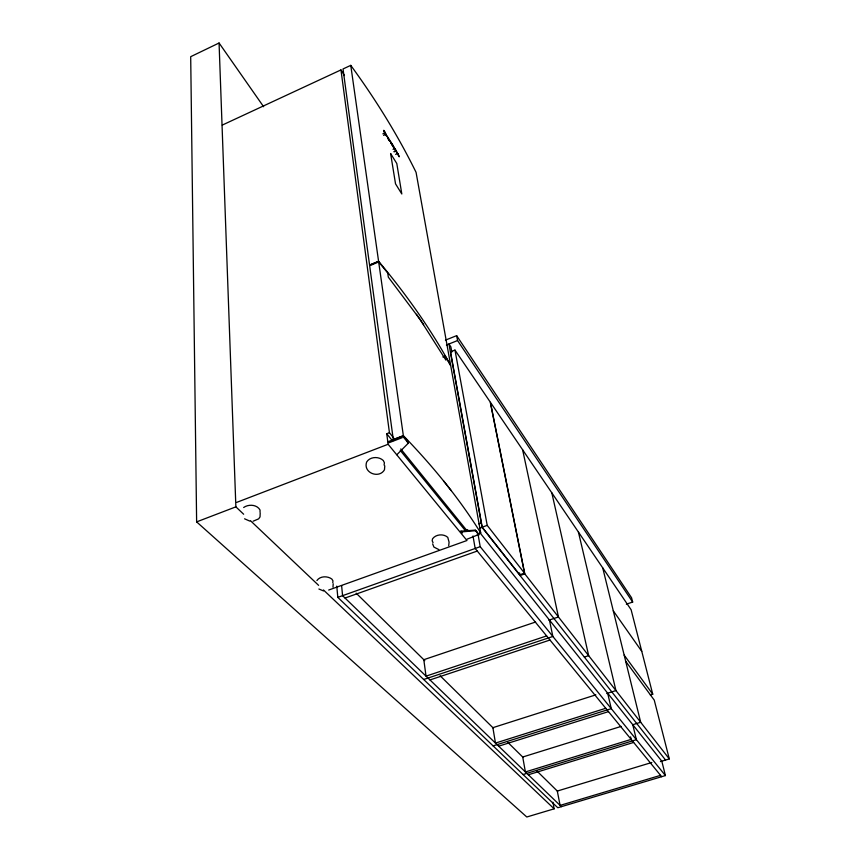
<?xml version="1.0" encoding="UTF-8"?>
<svg xmlns="http://www.w3.org/2000/svg" width="860" height="860" viewBox="0 0 860 860"><rect width="100%" height="100%" fill="white"/><g stroke="black" fill="none" stroke-linecap="round" stroke-linejoin="round"><path stroke-width="1.29" d="M260.193 513.13L260.032 516.903L258.623 518.881L253.152 521.192M260.032 512.237L260.053 510.055C257.032 504.422 248.486 503.992 243.659 507.507M384.785 465.851L384.474 469.786C379.174 479.063 362.866 472.925 366.639 462.035C370.015 456.488 378.862 456.208 383.334 460.562L384.409 462.787L384.097 465.12M333.207 583.779L332.981 587.165M332.788 582.693L332.949 580.833L331.885 579.092C327.628 575.834 320.124 575.878 316.91 580.543M396.094 151.005L395.31 149.038L395.664 151.059L393.934 151.758L395.654 150.941M396.395 151.575L396.739 152.811M393.439 146.544L392.493 144.588L393.697 147.866L393.375 146.576M391.956 143.9L392.203 145.448L391.623 143.33M390.838 142.094L391.096 143.642L390.515 141.524M448.716 545.692L449.081 542.176L447.759 537.35C443.577 533.576 435.891 534.178 432.548 538.79L432.182 540.789L433.053 542.649M386.796 136.428L384.312 131.709L386.022 135.547L384.914 133.881L384.119 131.085L386.796 136.417M396.868 454.714L408.371 443.126L407.919 441.922M263.611 106.715L219.064 43L190.694 56.685L196.628 521.88L526.793 817L554.163 808.819L552.905 802.219M222.278 125.087L340.958 69.918L344.473 75.583M350.762 65.371L378.583 261.268C405.662 293.679 430.312 328.24 450.651 365.285L416.068 172.355C397.632 134.794 375.422 99.147 350.762 65.371L343.022 68.961L369.574 265.074L378.529 261.483L380.012 263.611M382.84 133.87L384.56 133.106M383.571 135.343L385.291 134.579M393.041 149.371L394.74 148.619L394.031 147.307L394.751 148.683M395.643 154.381L397.341 153.628L396.987 152.016L398.062 154.94L397.341 153.628M369.574 265.074L378.583 261.268M442.857 356.975L445.2 356.04L445.931 360.157L420.088 319.479L388.333 277.156L387.709 272.942L378.679 261.945L369.66 265.751L393.31 439.696M445.426 340.141L456.638 335.658L631.562 597.764L632.67 602.064L626.359 604.171M446.404 345.01L457.563 340.56L632.67 602.064M454.972 350.074L450.522 351.848L482.213 527.169L519.752 574.792L524.492 573.136L490.243 402.061L454.972 350.074L487.212 525.374L524.492 573.136M328.692 590.035L466.969 540.51L388.129 444.276L386.742 433.762L389.44 432.72L393.644 437.933M393.192 439.557L403.351 435.654C432.182 465.464 458.788 497.65 480.708 532.92L477.246 534.167M387.903 441.771L403.286 435.859L408.135 441.954M389.257 442.642L402.297 437.632M236.64 502.401L388.129 444.276M196.628 521.88L235.876 506.852L243.659 514.237M478.751 523.837L481.277 522.934M467.711 529.642L465.26 530.523L400.255 450.404M482.213 527.169L487.212 525.374M479.568 528.276L482.073 527.373L665.554 760.046M460.767 531.975L475.924 530.674L478.88 534.49L467.002 539.198M337.808 597.367L480.202 546.681L665.425 775.57L557.785 807.744L337.808 597.367L336.776 586.111M345.021 598.044L477.279 551.045M660.415 761.595L669.306 758.918L524.793 573.878L520.053 575.534L519.537 572.911M535.608 622.016L423.797 659.706L426.033 676.143L546.627 635.916M548.863 620.2L558.452 616.975L522.622 449.801M423.679 679.486L552.851 636.464L549.422 620.017M429.968 679.938L549.981 640.023M584.349 657.072L588.67 655.664L551.808 492.834M595.851 694.848L492.887 727.667L495.467 743.083L605.752 708.285M606.698 693.525L615.932 690.58L578.404 532.028M650.332 694.966L652.74 694.203L631.111 609.729L490.437 402.351L524.793 573.878M493.102 745.889L611.266 708.651L607.687 693.214M498.671 746.179L608.482 711.629M621.189 726.388L522.719 757.015L525.406 771.947L631.165 739.385L630.573 736.891M632.885 724.679L640.678 722.26L602.731 567.89M523.063 774.538L636.389 739.686L632.777 724.722M528.33 774.774L633.648 742.427M651.837 762.476L557.301 791.049L560.096 805.401L660.544 775.344M403.77 436.471L403.953 437.794L408.371 443.126M461.035 531.846L460.917 531.125L475.29 530.136L477.236 532.566M475.612 530.781L478.956 534.92M323.5 590.928L318.899 589.014M249.819 521.106L244.573 518.806M438.837 549.594L433.924 547.089L432.644 543.896M250.475 520.708L318.608 585.348M323.478 589.96L554.163 808.819M561.408 806.659L342.57 595.679L341.624 585.66M356.158 593.163L424.808 660.695M440.083 675.724L493.533 728.312M507.894 742.438L523.213 757.509M536.608 770.689L557.645 791.383M661.652 776.698L475.171 548.476L472.989 535.963M460.917 531.125L462.422 532.963M400.792 448.941L466.991 530.706M386.742 433.762L392.654 441.04M479.59 532.297L661.802 761.175L665.425 775.57M443.502 480.858L451.199 490.587M625.682 661.265L654.256 700.126L669.306 758.918M624.177 655.126L652.74 694.203M613.277 610.815L641.764 651.353M416.444 314.265L423.636 324.661M396.75 152.822L397.04 153.284L395.589 150.049L395.664 151.059M389.01 140.266L388.15 137.385L389.311 140.76L389.214 139.427L390.171 140.965M445.2 356.04L450.769 365.941L480.708 532.92M389.333 140.395L392.235 144.028M393.127 145.931L392.751 145.372M456.638 335.658L457.563 340.56M451.833 352.095L450.877 346.849L448.941 344L482.073 527.373M477.88 533.372L480.202 546.681M475.29 530.136L475.419 530.856M407.285 440.89L407.479 442.201M378.679 261.945L403.351 435.654M403.286 435.859L403.48 437.181M340.958 69.918L389.44 432.72M219.064 43L235.876 506.852M386.344 135.235L383.85 130.397L386.344 135.235M393.611 146.78L395.106 149.855L393.611 146.748M397.976 153.843L399.126 156.681L397.976 153.843M390.612 153.531L395.525 183.836L401.813 193.984L396.793 163.507L390.612 153.531M387.15 136.235L388.322 139.159L387.183 136.192"/></g></svg>
